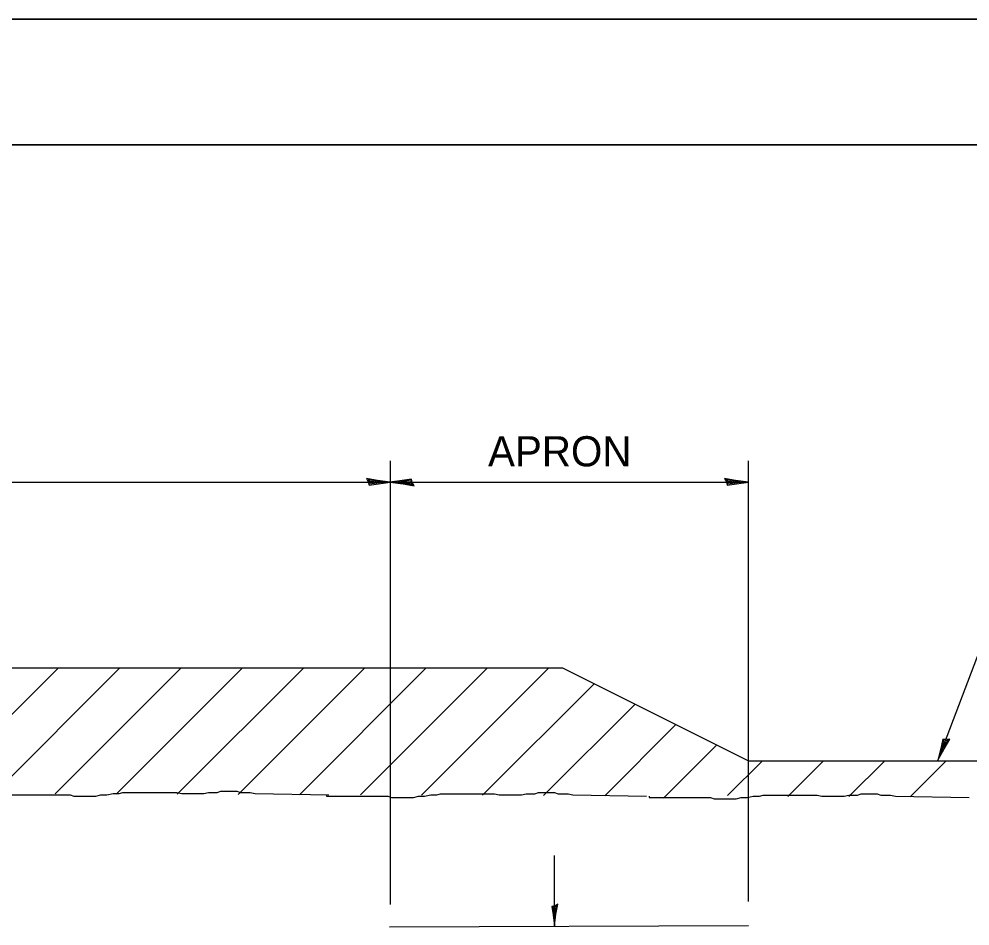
# Model space of a CAD drawing. Extents: x 1348387 to 1349067, y 1153645 to 1154085.
# Drawn here: x 1348605.7 to 1348681.4, y 1154012.5 to 1154084.7 of the extents above; entities that cross this region are included whole.
import ezdxf

# ---------------------------------------------------------------- set-up
doc = ezdxf.new("R2010")
doc.units = 0
for name, color, linetype in [('Design_EX_Roadway Dimensions', 7, 'Continuous'), ('Design_EX_Roadway Notes', 7, 'Continuous'), ('Level 48', 7, 'Continuous'), ('Removal_Items', 7, 'Continuous'), ('Sheets_50 Reference Boundary', 7, 'Continuous'), ('Sheets_General Details', 7, 'Continuous'), ('Sheets_Printer Plotting Border', 7, 'Continuous'), ('Topo_Riprap', 7, 'Continuous'), ('Topo_Water Edge', 7, 'Continuous'), ('XSC_Exist Ground', 7, 'Continuous')]:
    doc.layers.add(name, color=color, linetype=linetype)

msp = doc.modelspace()

# ---------------------------------------------------------------- linework, layer by layer
at = {"layer": 'Design_EX_Roadway Dimensions'}
for p, q in [((1348635.234, 1154049.546), (1348635.234, 1154014.239)), ((1348663.724, 1154014.482), (1348663.724, 1154049.546)), ((1348530.993, 1154047.851), (1348635.234, 1154047.851)), ((1348635.234, 1154047.851), (1348663.724, 1154047.851)), ((1348648.292, 1154012.544), (1348648.292, 1154018.132))]:
    msp.add_line(p, q, dxfattribs=at)
for points in [[(1348633.485, 1154047.877), (1348633.544, 1154047.616), (1348634.283, 1154047.728), (1348635.234, 1154047.851), (1348634.219, 1154047.991), (1348633.329, 1154048.147), (1348633.485, 1154047.877), (1348633.563, 1154047.704), (1348634.595, 1154047.853), (1348633.467, 1154048.051), (1348633.634, 1154047.829), (1348634.108, 1154047.859), (1348633.652, 1154047.928)], [(1348636.983, 1154047.826), (1348636.925, 1154048.087), (1348636.185, 1154047.974), (1348635.234, 1154047.851), (1348636.25, 1154047.712), (1348637.139, 1154047.556), (1348636.983, 1154047.826), (1348636.905, 1154047.998), (1348635.873, 1154047.85), (1348637.001, 1154047.652), (1348636.835, 1154047.874), (1348636.361, 1154047.844), (1348636.817, 1154047.775)], [(1348661.975, 1154047.877), (1348662.033, 1154047.616), (1348662.773, 1154047.728), (1348663.724, 1154047.851), (1348662.708, 1154047.991), (1348661.819, 1154048.147), (1348661.975, 1154047.877), (1348662.053, 1154047.704), (1348663.085, 1154047.853), (1348661.957, 1154048.051), (1348662.123, 1154047.829), (1348662.597, 1154047.859), (1348662.141, 1154047.928)], [(1348648.314, 1154014.127), (1348648.077, 1154014.073), (1348648.181, 1154013.405), (1348648.292, 1154012.544), (1348648.418, 1154013.462), (1348648.559, 1154014.268), (1348648.314, 1154014.127), (1348648.158, 1154014.055), (1348648.293, 1154013.123), (1348648.472, 1154014.142), (1348648.271, 1154013.992), (1348648.298, 1154013.563), (1348648.361, 1154013.975)]]:
    msp.add_lwpolyline(points, dxfattribs=at)
at = {"layer": 'Design_EX_Roadway Notes'}
msp.add_line((1348684.647, 1154041.146), (1348678.805, 1154025.728), dxfattribs=at)
msp.add_lwpolyline([(1348679.448, 1154027.354), (1348679.184, 1154027.393), (1348679.027, 1154026.661), (1348678.805, 1154025.728), (1348679.295, 1154026.628), (1348679.756, 1154027.405), (1348679.448, 1154027.354), (1348679.259, 1154027.342), (1348679.033, 1154026.325), (1348679.618, 1154027.309), (1348679.351, 1154027.232), (1348679.211, 1154026.778), (1348679.438, 1154027.18)], dxfattribs=at)
at = {"layer": 'Level 48'}
msp.add_lwpolyline([(1348386.998, 1154084.715), (1349066.998, 1154084.715), (1349066.998, 1153644.715), (1348386.998, 1153644.715)], close=True, dxfattribs=at)
at = {"layer": 'Removal_Items'}
for points in [[(1348598.847, 1154023.076), (1348608.842, 1154033.069)], [(1348603.707, 1154023.059), (1348613.718, 1154033.069)], [(1348608.566, 1154023.043), (1348618.593, 1154033.069)], [(1348613.424, 1154023.025), (1348623.47, 1154033.069)], [(1348618.283, 1154023.008), (1348628.345, 1154033.069)], [(1348623.143, 1154022.992), (1348633.221, 1154033.069)], [(1348628.001, 1154022.975), (1348638.096, 1154033.069)], [(1348632.86, 1154022.957), (1348642.973, 1154033.069)], [(1348637.718, 1154022.941), (1348647.848, 1154033.069)], [(1348642.578, 1154022.923), (1348651.463, 1154031.809)], [(1348647.437, 1154022.906), (1348654.715, 1154030.183)], [(1348652.295, 1154022.89), (1348657.965, 1154028.558)], [(1348661.214, 1154026.934), (1348656.984, 1154022.702)], [(1348662.054, 1154022.896), (1348664.837, 1154025.68)], [(1348666.872, 1154022.839), (1348669.713, 1154025.68)], [(1348671.731, 1154022.822), (1348674.588, 1154025.68)], [(1348676.589, 1154022.804), (1348679.465, 1154025.68)]]:
    msp.add_lwpolyline(points, dxfattribs=at)
at = {"layer": 'Sheets_50 Reference Boundary'}
msp.add_lwpolyline([(1348426.998, 1154074.711), (1349056.998, 1154074.711), (1349056.998, 1153674.715), (1348426.998, 1153674.715)], close=True, dxfattribs=at)
at = {"layer": 'Sheets_General Details'}
msp.add_line((1349066.998, 1154084.715), (1348386.998, 1154084.715), dxfattribs=at)
msp.add_lwpolyline([(1348426.998, 1154074.715), (1349056.998, 1154074.715), (1349056.998, 1153654.715), (1348426.998, 1153654.715)], close=True, dxfattribs=at)
at = {"layer": 'Sheets_Printer Plotting Border'}
msp.add_lwpolyline([(1348386.998, 1153644.715), (1349066.998, 1153644.715), (1349066.998, 1154084.715), (1348386.998, 1154084.715)], close=True, dxfattribs=at)
at = {"layer": 'Topo_Riprap'}
for p, q in [((1348521.675, 1154033.07), (1348648.941, 1154033.07)), ((1348648.941, 1154033.07), (1348663.724, 1154025.68)), ((1348663.724, 1154025.68), (1348706.618, 1154025.68))]:
    msp.add_line(p, q, dxfattribs=at)
at = {"layer": 'Topo_Water Edge'}
for points in [[(1348604.879, 1154023.059), (1348604.879, 1154022.962), (1348608.489, 1154022.962), (1348609.757, 1154022.962), (1348610.049, 1154022.864), (1348611.806, 1154022.864), (1348612.196, 1154022.962), (1348612.683, 1154022.962), (1348613.172, 1154023.059), (1348613.66, 1154023.059), (1348613.952, 1154023.157), (1348618.245, 1154023.157), (1348618.635, 1154023.059), (1348620.392, 1154023.059), (1348620.782, 1154023.157), (1348621.464, 1154023.157), (1348621.757, 1154023.256), (1348623.024, 1154023.256), (1348623.318, 1154023.157), (1348623.708, 1154023.157), (1348624.098, 1154023.157), (1348624.488, 1154023.059), (1348630.343, 1154022.962)], [(1348630.155, 1154022.956), (1348630.155, 1154022.857), (1348633.764, 1154022.857), (1348635.032, 1154022.857), (1348635.326, 1154022.759), (1348637.082, 1154022.759), (1348637.472, 1154022.857), (1348637.96, 1154022.857), (1348638.447, 1154022.956), (1348638.936, 1154022.956), (1348639.227, 1154023.053), (1348643.52, 1154023.053), (1348643.91, 1154022.956), (1348645.667, 1154022.956), (1348646.058, 1154023.053), (1348646.741, 1154023.053), (1348647.033, 1154023.149), (1348648.302, 1154023.149), (1348648.593, 1154023.053), (1348648.983, 1154023.053), (1348649.375, 1154023.053), (1348649.765, 1154022.956), (1348655.619, 1154022.857)], [(1348655.823, 1154022.851), (1348655.823, 1154022.753), (1348659.434, 1154022.753), (1348660.701, 1154022.753), (1348660.994, 1154022.656), (1348662.752, 1154022.656), (1348663.142, 1154022.753), (1348663.629, 1154022.753), (1348664.117, 1154022.851), (1348664.606, 1154022.851), (1348664.897, 1154022.947), (1348669.19, 1154022.947), (1348669.58, 1154022.851), (1348671.336, 1154022.851), (1348671.726, 1154022.947), (1348672.41, 1154022.947), (1348672.701, 1154023.046), (1348673.97, 1154023.046), (1348674.263, 1154022.947), (1348674.653, 1154022.947), (1348675.043, 1154022.947), (1348675.434, 1154022.851), (1348681.289, 1154022.753)]]:
    msp.add_lwpolyline(points, dxfattribs=at)
at = {"layer": 'XSC_Exist Ground'}
msp.add_line((1348635.159, 1154012.465), (1348663.724, 1154012.549), dxfattribs=at)

# ---------------------------------------------------------------- texts
at = {"layer": 'Design_EX_Roadway Dimensions'}
msp.add_text('APRON', height=2.4, dxfattribs=at).set_placement((1348643.011, 1154049.108))

doc.saveas('drawing.dxf')
